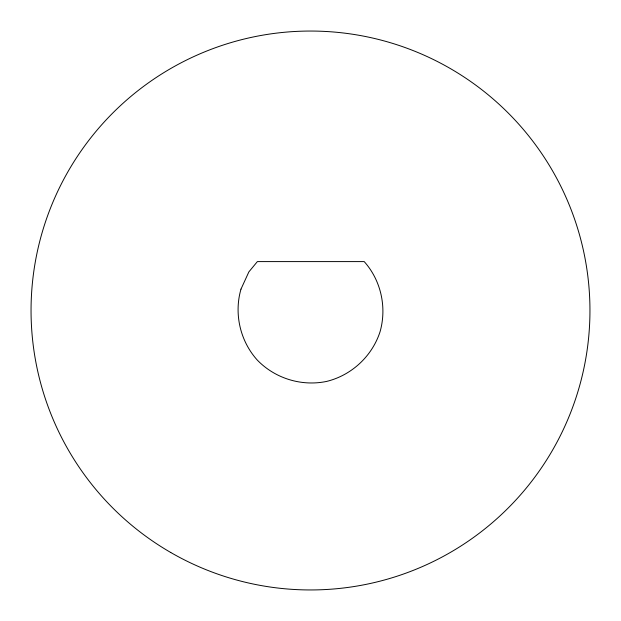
<?xml version="1.0" encoding="UTF-8"?>
<svg xmlns="http://www.w3.org/2000/svg" width="621" height="621" viewBox="0 0 621 621"><rect width="100%" height="100%" fill="white"/><g stroke="black" fill="none" stroke-linecap="round" stroke-linejoin="round"><path stroke-width="0.93" d="M240.979 289.138C233.869 313.745 240.117 340.976 257.241 360.025C274.994 378.484 301.705 386.689 326.762 381.387C351.626 375.239 372.088 356.213 380.021 331.862C386.999 307.535 381.108 280.498 364.201 261.596L257.373 261.596L248.881 271.874L240.979 289.138M170.775 552.511A279.45 279.45 0 0 0 589.95 310.5A279.45 279.45 0 0 0 170.775 68.489A279.45 279.45 0 0 0 170.775 552.511"/></g></svg>
